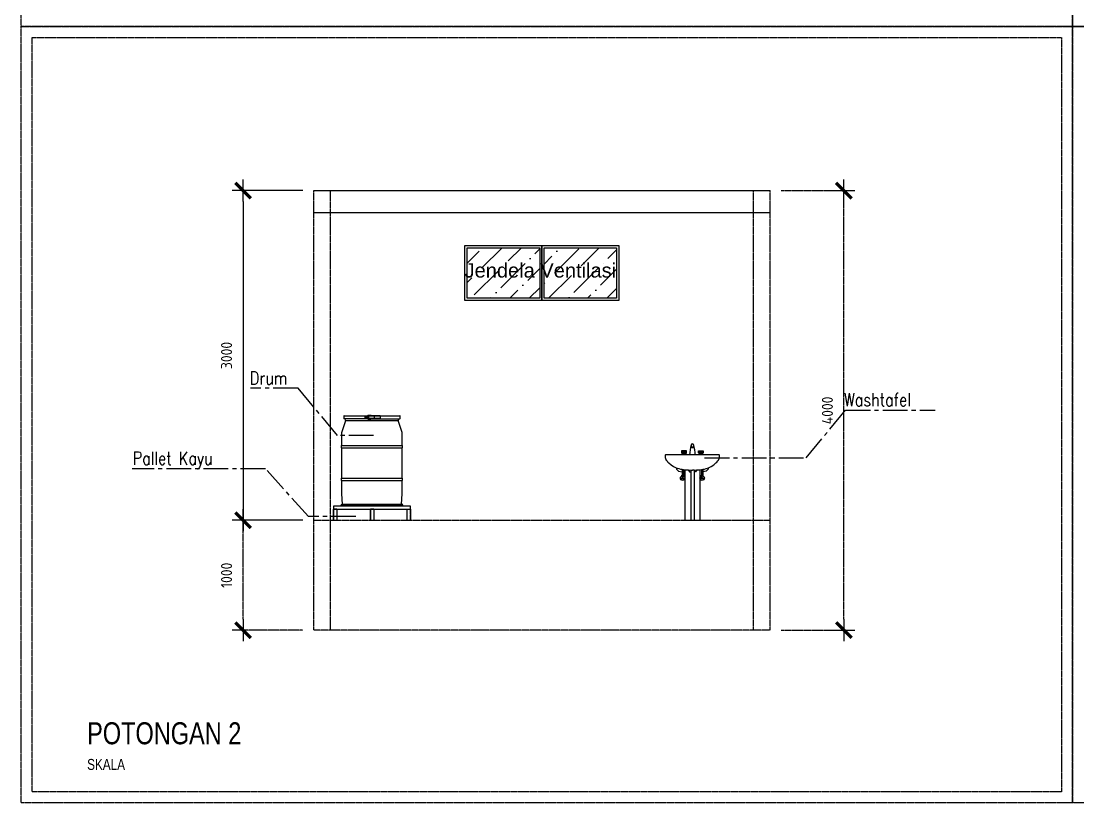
# Model space of a CAD drawing. Header units: millimetres. Extents: x 19989 to 114677, y -6335 to 49043.
# Drawn here: x 81993 to 91605, y 7841 to 14955 of the extents above; entities that cross this region are included whole.
import ezdxf

# ---------------------------------------------------------------- set-up
doc = ezdxf.new("R2010")
doc.units = ezdxf.units.MM
doc.header["$MEASUREMENT"] = 0
doc.linetypes.add('CENTER2', pattern=[1.125, 0.75, -0.125, 0.125, -0.125])
doc.layers.get('Defpoints').update_dxf_attribs({"lineweight": 0})
doc.layers.add('A-DIM', color=15, linetype='Continuous')
doc.layers.add('Edges', color=7, linetype='Continuous')
doc.styles.add('dD-RS', font='romans.shx', dxfattribs={"width": 0.8})
doc.styles.add('ISO9', font='iso9.shx')
doc.styles.get("Standard").update_dxf_attribs({"font": 'arial.ttf'})
doc.styles.add('THAI', font='', dxfattribs={"width": 0.8})
doc.styles.get('THAI').set_extended_font_data('VNI-Avo')
doc.dimstyles.new('DIM100', dxfattribs={"dimscale": 100, "dimtxt": 1, "dimasz": 1, "dimexe": 1, "dimexo": 1, "dimgap": 1, "dimtad": 1, "dimdec": 0, "dimzin": 0, "dimdsep": 46, "dimtxsty": 'ISO9', "dimblk1": 'TICK', "dimblk2": 'TICK', "dimsah": 1, "dimcen": 0.09, "dimclrd": 15, "dimclre": 15, "dimclrt": 1, "dimadec": 0, "dimazin": 0, "dimtfac": 1, "dimtdec": 0, "dimtofl": 0, "dimtmove": 2, "dimatfit": 3, "dimldrblk": 'TICK', "dimfxl": 1, "dimtolj": 1, "dimtzin": 0, "dimarcsym": 0})

# ---------------------------------------------------------------- blocks, each defined once
blk = doc.blocks.new('A$C13BE08D9')
for p, q in [((0.004, 0.82), (0, 0.817)), ((0, 0.817), (0, 0.805)), ((0, 0.805), (0.001, 0.789)), ((0.342, 0.82), (0.004, 0.82)), ((0.267, 0.872), (0.205, 0.872)), ((0.205, 0.872), (0.205, 0.847)), ((0.205, 0.847), (0.267, 0.847)), ((0.228, 0.833), (0.205, 0.847)), ((0.217, 0.84), (0.205, 0.821)), ((0.208, 0.847), (0.208, 0.872)), ((0.211, 0.847), (0.211, 0.872)), ((0.217, 0.847), (0.217, 0.872)), ((0.225, 0.847), (0.225, 0.872)), ((0.236, 0.833), (0.228, 0.833)), ((0.228, 0.833), (0.228, 0.82)), ((0.23, 0.847), (0.23, 0.872)), ((0.244, 0.833), (0.236, 0.833)), ((0.242, 0.847), (0.242, 0.872)), ((0.267, 0.847), (0.244, 0.833)), ((0.244, 0.833), (0.244, 0.82)), ((0.248, 0.847), (0.248, 0.872)), ((0.256, 0.847), (0.256, 0.872)), ((0.256, 0.84), (0.267, 0.821)), ((0.262, 0.847), (0.262, 0.872)), ((0.265, 0.847), (0.265, 0.872)), ((0.267, 0.847), (0.267, 0.872)), ((0.333, 0.913), (0.352, 0.913)), ((0.335, 0.913), (0.35, 0.913)), ((0.335, 0.908), (0.335, 0.913)), ((0.35, 0.908), (0.335, 0.908)), ((0.68, 0.82), (0.342, 0.82)), ((0.35, 0.913), (0.35, 0.908)), ((0.417, 0.872), (0.479, 0.872)), ((0.417, 0.847), (0.417, 0.872)), ((0.479, 0.847), (0.417, 0.847)), ((0.44, 0.833), (0.417, 0.847)), ((0.429, 0.84), (0.417, 0.821)), ((0.42, 0.847), (0.42, 0.872)), ((0.423, 0.847), (0.423, 0.872)), ((0.428, 0.847), (0.428, 0.872)), ((0.437, 0.847), (0.437, 0.872)), ((0.448, 0.833), (0.44, 0.833)), ((0.44, 0.833), (0.44, 0.821)), ((0.442, 0.847), (0.442, 0.872)), ((0.456, 0.833), (0.448, 0.833)), ((0.454, 0.847), (0.454, 0.872)), ((0.479, 0.847), (0.456, 0.833)), ((0.456, 0.833), (0.456, 0.821)), ((0.459, 0.847), (0.459, 0.872)), ((0.468, 0.847), (0.468, 0.872)), ((0.468, 0.84), (0.479, 0.821)), ((0.473, 0.847), (0.473, 0.872)), ((0.476, 0.847), (0.476, 0.872)), ((0.479, 0.872), (0.479, 0.847)), ((0.684, 0.817), (0.68, 0.82)), ((0.684, 0.805), (0.684, 0.817)), ((0.684, 0.789), (0.684, 0.805)), ((0.001, 0.789), (0.006, 0.775)), ((0.006, 0.775), (0.013, 0.757)), ((0.013, 0.757), (0.024, 0.745)), ((0.024, 0.745), (0.036, 0.731)), ((0.036, 0.731), (0.048, 0.72)), ((0.048, 0.72), (0.075, 0.697)), ((0.075, 0.697), (0.107, 0.676)), ((0.107, 0.676), (0.139, 0.66)), ((0.545, 0.66), (0.578, 0.676)), ((0.578, 0.676), (0.61, 0.697)), ((0.61, 0.697), (0.636, 0.72)), ((0.636, 0.72), (0.648, 0.731)), ((0.648, 0.731), (0.66, 0.745)), ((0.66, 0.745), (0.671, 0.757)), ((0.671, 0.757), (0.678, 0.775)), ((0.678, 0.775), (0.684, 0.789)), ((0.139, 0.66), (0.17, 0.65)), ((0.139, 0.66), (0.143, 0.644)), ((0.143, 0.644), (0.152, 0.632)), ((0.152, 0.632), (0.169, 0.618)), ((0.169, 0.618), (0.213, 0.61)), ((0.17, 0.65), (0.193, 0.643)), ((0.193, 0.643), (0.213, 0.64)), ((0.209, 0.556), (0.209, 0.565)), ((0.209, 0.565), (0.234, 0.565)), ((0.213, 0.64), (0.23, 0.637)), ((0.213, 0.64), (0.213, 0.565)), ((0.218, 0.538), (0.216, 0.556)), ((0.227, 0.535), (0.23, 0.556)), ((0.23, 0.637), (0.248, 0.635)), ((0.23, 0.637), (0.23, 0.565)), ((0.234, 0.565), (0.234, 0.555)), ((0.248, 0.635), (0.268, 0.632)), ((0.248, 0.635), (0.248, 0)), ((0.268, 0.632), (0.287, 0.632)), ((0.287, 0.632), (0.321, 0.63)), ((0.287, 0.632), (0.305, 0.61)), ((0.305, 0.61), (0.321, 0.61)), ((0.321, 0.63), (0.321, 0)), ((0.321, 0.63), (0.342, 0.63)), ((0.363, 0.63), (0.342, 0.63)), ((0.363, 0.63), (0.397, 0.632)), ((0.363, 0.63), (0.363, 0)), ((0.379, 0.61), (0.363, 0.61)), ((0.397, 0.632), (0.379, 0.61)), ((0.397, 0.632), (0.416, 0.632)), ((0.416, 0.632), (0.436, 0.635)), ((0.436, 0.635), (0.455, 0.637)), ((0.436, 0.635), (0.436, 0)), ((0.456, 0.53), (0.437, 0.531)), ((0.476, 0.565), (0.451, 0.565)), ((0.451, 0.565), (0.451, 0.555)), ((0.455, 0.637), (0.471, 0.64)), ((0.455, 0.637), (0.455, 0.565)), ((0.457, 0.533), (0.455, 0.556)), ((0.466, 0.538), (0.468, 0.558)), ((0.471, 0.64), (0.492, 0.643)), ((0.471, 0.64), (0.471, 0.565)), ((0.516, 0.618), (0.471, 0.61)), ((0.472, 0.531), (0.492, 0.528)), ((0.476, 0.556), (0.476, 0.565)), ((0.492, 0.643), (0.515, 0.65)), ((0.515, 0.65), (0.545, 0.66)), ((0.532, 0.632), (0.516, 0.618)), ((0.542, 0.644), (0.532, 0.632)), ((0.545, 0.66), (0.542, 0.644)), ((0.211, 0.53), (0.193, 0.521)), ((0.215, 0.522), (0.2, 0.51)), ((0.22, 0.53), (0.22, 0.53)), ((0.22, 0.53), (0.22, 0.53)), ((0.225, 0.523), (0.241, 0.512)), ((0.228, 0.529), (0.248, 0.529)), ((0.46, 0.523), (0.443, 0.513)), ((0.465, 0.53), (0.464, 0.53)), ((0.464, 0.53), (0.464, 0.53)), ((0.469, 0.522), (0.486, 0.513)), ((0.248, 0), (0.436, 0))]:
    blk.add_line(p, q)
for centre, radius in [((0.22, 0.53), 0.0286), ((0.22, 0.529), 0.00862), ((0.464, 0.53), 0.0286), ((0.464, 0.529), 0.00862)]:
    blk.add_circle(centre, radius)
for centre, radius, start, end in [((1.036, 0.779), 0.73, 166.8545, 176.779), ((0.343, 0.941), 0.017, 12.1664, 167.8336), ((0.343, 0.941), 0.017, 167.8336, 190.5869), ((0.48, 0.969), 0.157, 191.26, 200.9757), ((0.205, 0.969), 0.157, 339.0243, 348.74), ((0.343, 0.941), 0.017, 349.4131, 12.1664), ((-0.351, 0.779), 0.73, 3.221, 13.1455)]:
    blk.add_arc(centre, radius, start, end)
blk = doc.blocks.new('plastic water drum ls')
at = {"layer": 'Edges'}
for p, q in [((-10.88, 17.57), (-11.02, 17.49)), ((-11.02, 17.49), (-11.02, 16.47)), ((-10.88, 17.57), (-1.77, 17.57)), ((-2.74, 17.33), (-2.74, 17.33)), ((-2.74, 16.62), (-2.74, 17.33)), ((-1.82, 17.33), (-2.74, 17.33)), ((-1.82, 16.62), (-2.74, 16.62)), ((-2.54, 17.02), (-2.55, 16.99)), ((-2.55, 16.99), (-2.55, 16.97)), ((-2.55, 16.97), (-2.55, 16.94)), ((-2.55, 16.94), (-2.54, 16.92)), ((-2.53, 17.04), (-2.54, 17.02)), ((-2.54, 16.92), (-2.53, 16.9)), ((-2.51, 17.05), (-2.53, 17.04)), ((-2.53, 16.9), (-2.51, 16.88)), ((-2.49, 17.06), (-2.51, 17.05)), ((-2.51, 16.88), (-2.49, 16.87)), ((-2.47, 17.07), (-2.49, 17.06)), ((-2.49, 16.87), (-2.47, 16.87)), ((-2.46, 17.07), (-2.47, 17.07)), ((-2.46, 16.87), (-2.47, 16.87)), ((-2.44, 17.06), (-2.46, 17.07)), ((-2.46, 16.87), (-2.44, 16.87)), ((-2.42, 17.05), (-2.44, 17.06)), ((-2.42, 17.05), (-2.44, 17.06)), ((-2.44, 17.06), (-2.44, 17.06)), ((-2.44, 16.87), (-2.42, 16.88)), ((-2.44, 16.87), (-2.42, 16.88)), ((-2.44, 16.87), (-2.44, 16.87)), ((-2.4, 17.04), (-2.42, 17.05)), ((-2.41, 17.04), (-2.42, 17.05)), ((-2.42, 16.88), (-2.41, 16.9)), ((-2.42, 16.88), (-2.4, 16.9)), ((-2.39, 17.02), (-2.41, 17.04)), ((-2.41, 16.9), (-2.39, 16.92)), ((-2.39, 17.02), (-2.4, 17.04)), ((-2.4, 16.9), (-2.39, 16.92)), ((-2.38, 16.99), (-2.39, 17.02)), ((-2.38, 16.99), (-2.39, 17.02)), ((-2.39, 16.92), (-2.38, 16.94)), ((-2.39, 16.92), (-2.38, 16.94)), ((-2.38, 16.97), (-2.38, 16.99)), ((-2.37, 16.97), (-2.38, 16.99)), ((-2.38, 16.94), (-2.38, 16.97)), ((-2.38, 16.94), (-2.37, 16.97)), ((-2.09, 17.02), (-2.1, 16.99)), ((-2.1, 16.99), (-2.1, 16.97)), ((-2.1, 16.97), (-2.1, 16.94)), ((-2.1, 16.94), (-2.09, 16.92)), ((-2.08, 17.04), (-2.09, 17.02)), ((-2.09, 16.92), (-2.08, 16.9)), ((-2.06, 17.05), (-2.08, 17.04)), ((-2.08, 16.9), (-2.06, 16.88)), ((-2.04, 17.06), (-2.06, 17.05)), ((-2.06, 16.88), (-2.04, 16.87)), ((-2.02, 17.07), (-2.04, 17.06)), ((-2.04, 16.87), (-2.02, 16.87)), ((-2.01, 17.07), (-2.02, 17.07)), ((-2.01, 16.87), (-2.02, 16.87)), ((-2, 17.06), (-2.01, 17.07)), ((-2.01, 16.87), (-2, 16.87)), ((-1.97, 17.05), (-2, 17.06)), ((-1.99, 17.06), (-2, 17.06)), ((-2, 16.87), (-1.97, 16.88)), ((-2, 16.87), (-1.99, 16.87)), ((-1.97, 17.05), (-1.99, 17.06)), ((-1.99, 16.87), (-1.97, 16.88)), ((-1.95, 17.04), (-1.97, 17.05)), ((-1.96, 17.04), (-1.97, 17.05)), ((-1.97, 16.88), (-1.95, 16.9)), ((-1.97, 16.88), (-1.96, 16.9)), ((-1.94, 17.02), (-1.96, 17.04)), ((-1.96, 16.9), (-1.94, 16.92)), ((-1.94, 17.02), (-1.95, 17.04)), ((-1.95, 16.9), (-1.94, 16.92)), ((-1.93, 16.99), (-1.94, 17.02)), ((-1.93, 16.99), (-1.94, 17.02)), ((-1.94, 16.92), (-1.93, 16.94)), ((-1.94, 16.92), (-1.93, 16.94)), ((-1.93, 16.97), (-1.93, 16.99)), ((-1.93, 16.97), (-1.93, 16.99)), ((-1.93, 16.94), (-1.93, 16.97)), ((-1.93, 16.94), (-1.93, 16.97)), ((-1.82, 16.62), (-1.82, 17.33)), ((-1.82, 17.33), (-1.78, 17.33)), ((-1.78, 16.62), (-1.82, 16.62)), ((-1.78, 17.54), (-1.77, 17.56)), ((-1.78, 17.33), (-1.78, 17.54)), ((-1.78, 17.33), (-1.65, 17.33)), ((-1.78, 16.51), (-1.78, 16.62)), ((-1.65, 16.62), (-1.78, 16.62)), ((-1.77, 16.48), (-1.78, 16.51)), ((-1.77, 17.58), (-1.76, 17.6)), ((-1.77, 17.57), (-1.77, 17.58)), ((-1.77, 17.56), (-1.77, 17.57)), ((-1.76, 17.6), (-1.75, 17.61)), ((-1.75, 17.61), (-1.74, 17.63)), ((-1.74, 17.63), (-1.73, 17.64)), ((-1.73, 17.64), (-1.71, 17.65)), ((-1.71, 17.65), (-1.7, 17.66)), ((-1.7, 17.66), (-1.68, 17.67)), ((-1.68, 17.67), (-1.67, 17.68)), ((-1.68, 17.53), (-1.66, 17.53)), ((-1.66, 17.53), (-1.68, 17.53)), ((-1.68, 17.53), (-1.68, 17.53)), ((-1.67, 17.68), (-1.66, 17.68)), ((-1.66, 17.68), (-1.64, 17.68)), ((-1.66, 17.53), (-1.65, 17.53)), ((-1.64, 17.54), (-1.65, 17.54)), ((-1.65, 17.54), (-1.65, 17.54)), ((-1.65, 17.54), (-1.65, 17.53)), ((-1.65, 17.53), (-1.65, 17.33)), ((-1.65, 17.53), (-1.65, 17.53)), ((-1.65, 17.53), (-1.65, 17.53)), ((-1.65, 17.53), (-1.65, 17.53)), ((-1.61, 17.33), (-1.65, 17.33)), ((-1.65, 16.62), (-1.65, 16.51)), ((-1.61, 16.62), (-1.65, 16.62)), ((-1.65, 16.51), (-1.65, 16.5)), ((-1.65, 16.5), (-1.65, 16.49)), ((-1.64, 17.68), (-1.63, 17.68)), ((-1.63, 17.55), (-1.64, 17.55)), ((-1.64, 17.55), (-1.64, 17.55)), ((-1.64, 17.55), (-1.64, 17.54)), ((-1.64, 17.55), (-1.64, 17.55)), ((-0.43, 17.68), (-1.63, 17.68)), ((-1.63, 17.55), (-1.63, 17.55)), ((-1.44, 17.55), (-1.63, 17.55)), ((-1.63, 17.55), (-1.63, 17.55)), ((-1.61, 16.62), (-1.61, 17.33)), ((-1.56, 17.53), (-1.57, 17.52)), ((-1.56, 17.52), (-1.57, 17.52)), ((-1.56, 17.52), (-1.57, 17.52)), ((-1.56, 17.52), (-1.57, 17.51)), ((-1.57, 17.52), (-1.57, 17.51)), ((-1.57, 17.52), (-1.57, 17.52)), ((-1.57, 17.51), (-1.57, 17.51)), ((-1.55, 17.51), (-1.57, 17.51)), ((-1.57, 17.51), (-1.57, 17.5)), ((-1.57, 17.51), (-1.57, 17.5)), ((-1.57, 17.5), (-1.57, 17.44)), ((-1.57, 17.5), (-1.57, 17.5)), ((-1.57, 17.5), (-1.57, 17.44)), ((-1.55, 17.5), (-1.57, 17.5)), ((-1.57, 17.44), (-1.57, 17.44)), ((-1.57, 17.44), (-1.55, 17.44)), ((-1.57, 16.56), (-1.57, 16.56)), ((-1.57, 16.56), (-1.57, 16.49)), ((-1.57, 16.56), (-1.57, 16.49)), ((-1.55, 16.56), (-1.57, 16.56)), ((-1.55, 17.53), (-1.56, 17.53)), ((-1.56, 17.53), (-1.56, 17.53)), ((-1.56, 17.53), (-1.56, 17.52)), ((-1.56, 17.53), (-1.56, 17.53)), ((-1.54, 17.53), (-1.56, 17.53)), ((-1.56, 17.52), (-1.56, 17.52)), ((-1.54, 17.52), (-1.56, 17.52)), ((-1.55, 17.52), (-1.56, 17.52)), ((-1.55, 17.53), (-1.55, 17.53)), ((-1.55, 17.53), (-1.54, 17.53)), ((-1.54, 17.52), (-1.55, 17.52)), ((-1.55, 17.52), (-1.55, 17.51)), ((-1.52, 17.52), (-1.55, 17.52)), ((-1.52, 17.51), (-1.55, 17.51)), ((-1.55, 17.51), (-1.55, 17.5)), ((-1.55, 17.5), (-1.55, 17.44)), ((-1.52, 17.5), (-1.55, 17.5)), ((-1.55, 17.44), (-1.52, 17.44)), ((-1.55, 16.56), (-1.55, 16.49)), ((-1.52, 16.56), (-1.55, 16.56)), ((-1.54, 17.53), (-1.54, 17.52)), ((-1.51, 17.53), (-1.54, 17.53)), ((-1.54, 17.53), (-1.53, 17.53)), ((-1.54, 17.53), (-1.54, 17.53)), ((-1.51, 17.52), (-1.54, 17.52)), ((-1.52, 17.53), (-1.53, 17.53)), ((-1.51, 17.53), (-1.52, 17.53)), ((-1.47, 17.52), (-1.52, 17.52)), ((-1.52, 17.52), (-1.51, 17.52)), ((-1.52, 17.51), (-1.52, 17.52)), ((-1.48, 17.51), (-1.52, 17.51)), ((-1.52, 17.51), (-1.52, 17.5)), ((-1.52, 17.5), (-1.48, 17.5)), ((-1.52, 17.5), (-1.52, 17.44)), ((-1.52, 17.44), (-1.48, 17.44)), ((-1.52, 16.56), (-1.52, 16.49)), ((-1.48, 16.56), (-1.52, 16.56)), ((-1.47, 17.53), (-1.51, 17.53)), ((-1.51, 17.52), (-1.51, 17.53)), ((-1.51, 17.53), (-1.5, 17.53)), ((-1.47, 17.52), (-1.51, 17.52)), ((-1.5, 17.53), (-1.49, 17.53)), ((-1.47, 17.53), (-1.49, 17.53)), ((-1.47, 17.52), (-1.48, 17.51)), ((-1.43, 17.51), (-1.48, 17.51)), ((-1.48, 17.51), (-1.48, 17.5)), ((-1.48, 17.5), (-1.48, 17.44)), ((-1.43, 17.5), (-1.48, 17.5)), ((-1.48, 17.44), (-1.45, 17.44)), ((-1.48, 16.56), (-1.48, 16.49)), ((-1.45, 16.56), (-1.48, 16.56)), ((-1.47, 17.53), (-1.47, 17.52)), ((-1.47, 17.53), (-1.46, 17.53)), ((0.87, 17.53), (-1.47, 17.53)), ((-1.47, 17.52), (-1.47, 17.52)), ((-1.43, 17.52), (-1.47, 17.52)), ((0.87, 17.52), (-1.47, 17.52)), ((-1.46, 17.53), (-1.46, 17.54)), ((-1.46, 17.54), (-1.45, 17.54)), ((-1.2, 17.54), (-1.46, 17.54)), ((-1.42, 17.53), (-1.46, 17.53)), ((-1.46, 17.53), (-1.46, 17.53)), ((-1.45, 17.54), (-1.44, 17.54)), ((-1.45, 17.44), (-1.45, 16.56)), ((-1.45, 17.44), (-1.43, 17.44)), ((-1.43, 16.56), (-1.45, 16.56)), ((-1.44, 17.55), (-1.44, 17.55)), ((-1.44, 17.54), (-1.44, 17.55)), ((-1.44, 17.55), (-1.43, 17.55)), ((-1.42, 17.55), (-1.44, 17.55)), ((-1.43, 17.55), (-1.42, 17.55)), ((-1.43, 17.52), (-1.43, 17.51)), ((-1.43, 17.52), (0.87, 17.52)), ((-1.43, 17.51), (-1.43, 17.5)), ((-1.43, 17.51), (0.87, 17.51)), ((-1.43, 17.5), (-1.43, 17.44)), ((-1.43, 17.5), (0.87, 17.5)), ((-1.43, 17.44), (-1.43, 16.56)), ((-1.43, 16.56), (-1.43, 16.49)), ((-1.42, 17.55), (-1.41, 17.55)), ((-1.42, 17.53), (-1.42, 17.53)), ((-1.2, 17.53), (-1.42, 17.53)), ((-1.41, 17.55), (-1.4, 17.55)), ((-1.4, 17.55), (-1.39, 17.55)), ((-1.39, 17.55), (-1.37, 17.56)), ((-1.37, 17.56), (-1.36, 17.56)), ((-1.36, 17.56), (-1.35, 17.56)), ((-1.35, 17.56), (-1.34, 17.56)), ((-1.33, 17.56), (-1.34, 17.56)), ((-1.33, 17.56), (-1.32, 17.56)), ((-1.33, 17.56), (-1.33, 17.56)), ((-1.32, 17.56), (-1.32, 17.56)), ((-1.32, 17.56), (-1.32, 17.56)), ((-1.32, 17.56), (-1.31, 17.56)), ((-1.32, 17.56), (-1.32, 17.56)), ((-1.31, 17.56), (-1.3, 17.56)), ((-1.3, 17.56), (-1.28, 17.56)), ((-1.28, 17.56), (-1.27, 17.55)), ((-1.27, 17.55), (-1.26, 17.55)), ((-1.26, 17.55), (-1.25, 17.55)), ((-1.24, 17.55), (-1.25, 17.55)), ((-1.24, 17.55), (-1.23, 17.55)), ((-0.44, 17.55), (-1.24, 17.55)), ((-1.23, 17.55), (-1.22, 17.54)), ((-1.22, 17.54), (-1.21, 17.54)), ((-1.21, 17.54), (-1.2, 17.54)), ((-1.2, 17.53), (-1.2, 17.54)), ((-1.15, 17.53), (-1.2, 17.53)), ((-1.14, 17.53), (-1.15, 17.53)), ((-1.14, 17.53), (-0.86, 17.53)), ((-0.86, 17.53), (-0.86, 17.53)), ((-0.58, 17.53), (-0.86, 17.53)), ((-0.86, 17.53), (-0.47, 17.53)), ((-0.47, 17.53), (-0.58, 17.53)), ((-0.47, 17.53), (-0.42, 17.53)), ((-0.43, 17.55), (-0.44, 17.55)), ((-0.4, 17.68), (-0.43, 17.68)), ((-0.42, 17.54), (-0.43, 17.55)), ((-0.43, 17.55), (-0.43, 17.55)), ((-0.43, 17.55), (-0.43, 17.55)), ((-0.42, 17.53), (-0.42, 17.54)), ((-0.42, 17.54), (-0.42, 17.54)), ((-0.42, 17.54), (-0.42, 17.54)), ((-0.42, 17.53), (-0.42, 17.53)), ((-0.42, 17.53), (-0.42, 17.53)), ((-0.42, 17.53), (-0.42, 17.53)), ((-0.42, 17.53), (-0.29, 17.53)), ((-0.38, 17.67), (-0.4, 17.68)), ((-0.36, 17.66), (-0.38, 17.67)), ((-0.35, 17.65), (-0.36, 17.66)), ((-0.33, 17.64), (-0.35, 17.65)), ((-0.32, 17.62), (-0.33, 17.64)), ((-0.31, 17.6), (-0.32, 17.62)), ((-0.3, 17.58), (-0.31, 17.6)), ((-0.3, 17.57), (-0.3, 17.58)), ((-0.3, 17.56), (-0.3, 17.57)), ((-0.3, 17.57), (10.88, 17.57)), ((-0.29, 17.53), (-0.3, 17.56)), ((0.29, 17.53), (-0.29, 17.53)), ((0.58, 17.53), (0.29, 17.53)), ((0.86, 17.53), (0.29, 17.53)), ((0.86, 17.53), (0.58, 17.53)), ((0.86, 17.53), (0.87, 17.53)), ((0.86, 17.53), (0.87, 17.53)), ((0.87, 17.53), (0.87, 17.53)), ((0.87, 17.53), (0.87, 17.52)), ((0.87, 17.53), (0.87, 17.53)), ((0.87, 17.53), (0.87, 17.53)), ((1.36, 17.53), (0.87, 17.53)), ((0.87, 17.53), (3.22, 17.53)), ((0.87, 17.52), (0.87, 17.52)), ((0.87, 17.52), (0.87, 17.51)), ((0.87, 17.52), (3.22, 17.52)), ((0.87, 17.52), (3.23, 17.52)), ((0.87, 17.51), (0.87, 17.51)), ((0.87, 17.51), (0.87, 17.5)), ((0.87, 17.51), (3.23, 17.51)), ((0.87, 17.5), (0.87, 16.49)), ((3.23, 17.5), (0.87, 17.5)), ((1.36, 17.53), (1.37, 17.53)), ((1.86, 17.53), (1.37, 17.53)), ((1.86, 17.53), (1.86, 17.53)), ((1.86, 17.53), (2.33, 17.53)), ((2.33, 17.53), (2.34, 17.53)), ((2.34, 17.53), (2.8, 17.53)), ((2.84, 17.53), (2.8, 17.53)), ((2.8, 17.53), (2.8, 17.53)), ((2.87, 17.53), (2.84, 17.53)), ((2.91, 17.53), (2.87, 17.53)), ((2.87, 17.53), (2.87, 17.53)), ((2.94, 17.53), (2.91, 17.53)), ((2.95, 17.53), (2.94, 17.53)), ((2.95, 17.53), (2.98, 17.53)), ((3.01, 17.53), (2.98, 17.53)), ((2.98, 17.53), (2.98, 17.53)), ((3.04, 17.53), (3.01, 17.53)), ((3.05, 17.53), (3.04, 17.53)), ((3.05, 17.53), (3.08, 17.53)), ((3.12, 17.53), (3.08, 17.53)), ((3.08, 17.53), (3.08, 17.53)), ((3.15, 17.53), (3.12, 17.53)), ((3.19, 17.53), (3.15, 17.53)), ((3.15, 17.53), (3.15, 17.53)), ((3.19, 17.53), (3.2, 17.53)), ((3.2, 17.53), (3.21, 17.53)), ((3.21, 17.53), (3.21, 17.53)), ((3.21, 17.53), (3.22, 17.53)), ((3.22, 17.53), (3.22, 17.52)), ((3.22, 17.53), (3.23, 17.52)), ((3.22, 17.53), (3.22, 17.53)), ((3.22, 17.53), (3.22, 17.53)), ((3.22, 17.52), (3.23, 17.52)), ((3.22, 17.52), (3.23, 17.52)), ((3.23, 17.52), (3.24, 17.52)), ((3.23, 17.52), (3.23, 17.51)), ((3.23, 17.52), (3.23, 17.52)), ((3.23, 17.52), (3.24, 17.52)), ((3.23, 17.51), (3.23, 17.5)), ((3.23, 17.51), (3.24, 17.51)), ((3.23, 17.5), (3.24, 17.5)), ((3.23, 17.5), (3.23, 16.49)), ((3.24, 17.52), (3.24, 17.52)), ((3.24, 17.52), (3.24, 17.51)), ((3.24, 17.51), (3.24, 17.5)), ((3.24, 17.51), (3.24, 17.5)), ((3.24, 17.51), (3.24, 17.51)), ((3.24, 17.5), (3.24, 17.5)), ((3.24, 17.5), (3.24, 16.49)), ((3.24, 17.5), (3.24, 16.49)), ((11.02, 17.49), (10.88, 17.57)), ((11.02, 16.47), (11.02, 17.49)), ((-11.82, 10.97), (-10.21, 15.71)), ((-11.02, 16.47), (-10.88, 16.39)), ((-10.44, 16.39), (-10.88, 16.39)), ((-10.35, 15.91), (-10.44, 16.39)), ((-1.74, 16.39), (-10.44, 16.39)), ((-10.35, 15.71), (-10.35, 15.91)), ((-10.35, 15.71), (-10.21, 15.71)), ((-10.21, 15.71), (10.21, 15.71)), ((-1.77, 16.45), (-1.77, 16.48)), ((-1.76, 16.43), (-1.77, 16.45)), ((-1.75, 16.4), (-1.76, 16.43)), ((-1.74, 16.39), (-1.75, 16.4)), ((-1.73, 16.38), (-1.74, 16.39)), ((-1.72, 16.36), (-1.73, 16.38)), ((-1.7, 16.35), (-1.72, 16.36)), ((-1.68, 16.33), (-1.7, 16.35)), ((-1.66, 16.32), (-1.68, 16.33)), ((-1.64, 16.31), (-1.66, 16.32)), ((-1.65, 16.49), (-1.65, 16.48)), ((-1.65, 16.48), (-1.64, 16.47)), ((-1.64, 16.47), (-1.64, 16.47)), ((-1.64, 16.47), (-1.63, 16.46)), ((-1.61, 16.31), (-1.64, 16.31)), ((-1.63, 16.46), (-1.62, 16.45)), ((-1.62, 16.45), (-1.62, 16.45)), ((-1.62, 16.45), (-1.61, 16.44)), ((-1.61, 16.44), (-1.6, 16.44)), ((-1.61, 16.31), (-1.61, 16.3)), ((-1.61, 16.3), (-1.58, 16.3)), ((-1.6, 16.44), (-1.59, 16.44)), ((-1.59, 16.44), (-1.59, 16.44)), ((-1.59, 16.44), (-1.44, 16.44)), ((-1.58, 16.3), (-0.47, 16.3)), ((-1.57, 16.49), (-1.57, 16.49)), ((-1.57, 16.49), (-1.57, 16.49)), ((-1.57, 16.49), (-1.57, 16.49)), ((-1.57, 16.49), (-1.57, 16.49)), ((-1.57, 16.48), (-1.57, 16.49)), ((-1.56, 16.48), (-1.57, 16.49)), ((-1.55, 16.49), (-1.57, 16.49)), ((-1.55, 16.49), (-1.57, 16.49)), ((-1.56, 16.48), (-1.57, 16.48)), ((-1.56, 16.48), (-1.57, 16.48)), ((-1.57, 16.48), (-1.57, 16.48)), ((-1.56, 16.47), (-1.57, 16.48)), ((-1.56, 16.48), (-1.56, 16.48)), ((-1.56, 16.47), (-1.56, 16.48)), ((-1.55, 16.48), (-1.56, 16.48)), ((-1.54, 16.48), (-1.56, 16.48)), ((-1.56, 16.47), (-1.56, 16.47)), ((-1.55, 16.47), (-1.56, 16.47)), ((-1.56, 16.47), (-1.56, 16.47)), ((-1.54, 16.47), (-1.56, 16.47)), ((-1.55, 16.49), (-1.52, 16.49)), ((-1.55, 16.49), (-1.55, 16.49)), ((-1.55, 16.49), (-1.55, 16.48)), ((-1.52, 16.49), (-1.55, 16.49)), ((-1.55, 16.48), (-1.54, 16.48)), ((-1.52, 16.48), (-1.55, 16.48)), ((-1.55, 16.47), (-1.55, 16.47)), ((-1.55, 16.47), (-1.55, 16.47)), ((-1.55, 16.47), (-1.54, 16.47)), ((-1.54, 16.48), (-1.54, 16.47)), ((-1.51, 16.48), (-1.54, 16.48)), ((-1.51, 16.47), (-1.54, 16.47)), ((-1.54, 16.47), (-1.53, 16.47)), ((-1.53, 16.47), (-1.51, 16.47)), ((-1.52, 16.49), (-1.52, 16.49)), ((-1.52, 16.49), (-1.48, 16.49)), ((-1.52, 16.48), (-1.52, 16.49)), ((-1.48, 16.49), (-1.52, 16.49)), ((-1.51, 16.48), (-1.52, 16.48)), ((-1.47, 16.48), (-1.52, 16.48)), ((-1.51, 16.47), (-1.51, 16.48)), ((-1.47, 16.48), (-1.51, 16.48)), ((-1.47, 16.47), (-1.51, 16.47)), ((-1.51, 16.47), (-1.5, 16.47)), ((-1.5, 16.47), (-1.47, 16.47)), ((-1.48, 16.49), (-1.48, 16.49)), ((-1.43, 16.49), (-1.48, 16.49)), ((-1.43, 16.49), (-1.48, 16.49)), ((-1.47, 16.48), (-1.48, 16.49)), ((-1.43, 16.48), (-1.47, 16.48)), ((-1.47, 16.48), (-1.47, 16.48)), ((-1.47, 16.47), (-1.47, 16.48)), ((-1.47, 16.48), (0.87, 16.48)), ((-1.47, 16.47), (-1.46, 16.47)), ((0.87, 16.47), (-1.47, 16.47)), ((-1.46, 16.47), (-1.46, 16.46)), ((-1.46, 16.47), (-1.46, 16.47)), ((-1.46, 16.47), (-1.45, 16.47)), ((-1.46, 16.46), (-1.45, 16.46)), ((-1.2, 16.46), (-1.46, 16.46)), ((-1.45, 16.47), (-1.44, 16.47)), ((-1.45, 16.46), (-1.44, 16.44)), ((-1.45, 16.46), (-1.45, 16.46)), ((-1.45, 16.46), (-1.44, 16.45)), ((-1.42, 16.47), (-1.44, 16.47)), ((-1.44, 16.45), (-1.43, 16.45)), ((-1.44, 16.44), (-0.48, 16.44)), ((-1.43, 16.49), (-1.43, 16.49)), ((-1.43, 16.49), (-1.43, 16.48)), ((-1.43, 16.49), (0.87, 16.49)), ((0.87, 16.49), (-1.43, 16.49)), ((-1.43, 16.48), (0.87, 16.48)), ((-1.43, 16.45), (-1.42, 16.45)), ((-1.42, 16.47), (-1.41, 16.47)), ((-1.42, 16.47), (-1.42, 16.47)), ((-1.42, 16.45), (-1.41, 16.45)), ((-1.41, 16.47), (-1.4, 16.47)), ((-1.41, 16.45), (-1.4, 16.44)), ((-1.4, 16.47), (-1.33, 16.47)), ((-1.4, 16.44), (-1.39, 16.44)), ((-1.39, 16.44), (-1.37, 16.44)), ((-1.37, 16.44), (-1.36, 16.44)), ((-1.36, 16.44), (-1.35, 16.44)), ((-1.35, 16.44), (-1.34, 16.44)), ((-1.33, 16.44), (-1.34, 16.44)), ((-1.33, 16.47), (-1.33, 16.47)), ((-1.33, 16.47), (-1.3, 16.47)), ((-1.33, 16.44), (-1.32, 16.44)), ((-1.33, 16.44), (-1.33, 16.44)), ((-1.32, 16.44), (-1.32, 16.44)), ((-1.32, 16.44), (-1.32, 16.44)), ((-1.32, 16.44), (-1.31, 16.44)), ((-1.32, 16.44), (-1.32, 16.44)), ((-1.31, 16.44), (-1.3, 16.44)), ((-1.3, 16.47), (-1.26, 16.47)), ((-1.3, 16.44), (-1.28, 16.44)), ((-1.28, 16.44), (-1.27, 16.44)), ((-1.27, 16.44), (-1.26, 16.44)), ((-1.25, 16.47), (-1.26, 16.47)), ((-1.26, 16.44), (-1.25, 16.45)), ((-1.25, 16.47), (-1.21, 16.47)), ((-1.25, 16.45), (-1.24, 16.45)), ((-1.24, 16.45), (-1.23, 16.45)), ((-1.23, 16.45), (-1.22, 16.45)), ((-1.22, 16.45), (-1.21, 16.46)), ((-1.21, 16.47), (-1.21, 16.47)), ((-1.21, 16.47), (-1.2, 16.47)), ((-1.21, 16.46), (-1.2, 16.46)), ((-1.2, 16.47), (-1.2, 16.46)), ((-1.2, 16.47), (-1.15, 16.47)), ((-1.14, 16.47), (-1.15, 16.47)), ((-1.14, 16.47), (-1.03, 16.47)), ((-0.86, 16.47), (-1.03, 16.47)), ((-0.86, 16.47), (-0.76, 16.47)), ((-0.86, 16.47), (-0.86, 16.47)), ((-0.58, 16.47), (-0.76, 16.47)), ((-0.76, 16.47), (-0.49, 16.47)), ((-0.49, 16.47), (-0.58, 16.47)), ((-0.49, 16.47), (-0.43, 16.47)), ((-0.48, 16.44), (-0.47, 16.44)), ((-0.47, 16.44), (-0.46, 16.44)), ((-0.47, 16.3), (-0.45, 16.3)), ((-0.46, 16.44), (-0.45, 16.44)), ((-0.45, 16.44), (-0.45, 16.45)), ((-0.45, 16.45), (-0.44, 16.45)), ((-0.45, 16.3), (-0.42, 16.31)), ((-0.44, 16.45), (-0.43, 16.46)), ((-0.43, 16.46), (-0.43, 16.47)), ((-0.43, 16.47), (-0.43, 16.47)), ((-0.43, 16.47), (-0.3, 16.47)), ((-0.42, 16.31), (-0.4, 16.32)), ((-0.4, 16.32), (-0.38, 16.33)), ((-0.38, 16.33), (-0.36, 16.35)), ((-0.36, 16.35), (-0.34, 16.36)), ((-0.34, 16.36), (-0.33, 16.38)), ((-0.33, 16.38), (-0.32, 16.39)), ((-0.32, 16.41), (-0.3, 16.43)), ((-0.32, 16.39), (-0.32, 16.41)), ((-0.32, 16.39), (10.44, 16.39)), ((-0.3, 16.46), (-0.3, 16.47)), ((-0.3, 16.47), (0.33, 16.47)), ((-0.3, 16.43), (-0.3, 16.46)), ((0.58, 16.47), (0.33, 16.47)), ((0.33, 16.47), (0.58, 16.47)), ((0.58, 16.47), (0.58, 16.47)), ((0.86, 16.47), (0.58, 16.47)), ((0.86, 16.47), (0.87, 16.47)), ((0.86, 16.47), (0.87, 16.47)), ((0.87, 16.49), (0.87, 16.49)), ((0.87, 16.48), (0.87, 16.49)), ((3.23, 16.49), (0.87, 16.49)), ((3.23, 16.49), (0.87, 16.49)), ((0.87, 16.48), (0.87, 16.48)), ((0.87, 16.47), (0.87, 16.48)), ((0.87, 16.48), (0.87, 16.48)), ((3.22, 16.48), (0.87, 16.48)), ((3.23, 16.48), (0.87, 16.48)), ((0.87, 16.47), (0.87, 16.47)), ((0.87, 16.47), (0.87, 16.47)), ((0.87, 16.47), (0.87, 16.47)), ((0.87, 16.47), (0.87, 16.47)), ((0.87, 16.47), (1.36, 16.47)), ((3.22, 16.47), (0.87, 16.47)), ((1.36, 16.47), (1.37, 16.47)), ((1.82, 16.47), (1.37, 16.47)), ((1.82, 16.47), (1.86, 16.47)), ((2.3, 16.47), (1.86, 16.47)), ((1.86, 16.47), (1.86, 16.47)), ((2.3, 16.47), (2.33, 16.47)), ((2.33, 16.47), (2.34, 16.47)), ((2.34, 16.47), (2.8, 16.47)), ((2.8, 16.47), (2.8, 16.47)), ((2.81, 16.47), (2.8, 16.47)), ((2.81, 16.47), (2.83, 16.47)), ((2.83, 16.47), (2.84, 16.47)), ((2.87, 16.47), (2.84, 16.47)), ((2.91, 16.47), (2.87, 16.47)), ((2.94, 16.47), (2.91, 16.47)), ((2.91, 16.47), (2.91, 16.47)), ((2.95, 16.47), (2.94, 16.47)), ((2.97, 16.47), (2.95, 16.47)), ((2.97, 16.47), (2.98, 16.47)), ((2.98, 16.47), (3.01, 16.47)), ((3.01, 16.47), (3.01, 16.47)), ((3.01, 16.47), (3.04, 16.47)), ((3.01, 16.47), (3.01, 16.47)), ((3.05, 16.47), (3.04, 16.47)), ((3.07, 16.47), (3.05, 16.47)), ((3.08, 16.47), (3.07, 16.47)), ((3.11, 16.47), (3.08, 16.47)), ((3.12, 16.47), (3.11, 16.47)), ((3.12, 16.47), (3.13, 16.47)), ((3.13, 16.47), (3.15, 16.47)), ((3.16, 16.47), (3.15, 16.47)), ((3.15, 16.47), (3.15, 16.47)), ((3.16, 16.47), (3.18, 16.47)), ((3.18, 16.47), (3.19, 16.47)), ((3.19, 16.47), (3.19, 16.47)), ((3.21, 16.47), (3.19, 16.47)), ((3.21, 16.47), (3.21, 16.47)), ((3.21, 16.47), (3.22, 16.47)), ((3.22, 16.48), (3.23, 16.48)), ((3.22, 16.48), (3.23, 16.48)), ((3.22, 16.47), (3.22, 16.48)), ((3.22, 16.47), (3.23, 16.48)), ((3.22, 16.47), (3.22, 16.47)), ((3.22, 16.47), (3.22, 16.47)), ((3.23, 16.49), (3.24, 16.49)), ((3.23, 16.49), (3.23, 16.49)), ((3.23, 16.48), (3.23, 16.49)), ((3.23, 16.49), (3.24, 16.49)), ((3.23, 16.48), (3.24, 16.48)), ((3.23, 16.48), (3.23, 16.48)), ((3.23, 16.48), (3.24, 16.48)), ((3.24, 16.49), (3.24, 16.49)), ((3.24, 16.49), (3.24, 16.49)), ((3.24, 16.49), (3.24, 16.49)), ((3.24, 16.49), (3.24, 16.49)), ((3.24, 16.48), (3.24, 16.49)), ((3.24, 16.48), (3.24, 16.48)), ((10.21, 15.71), (10.35, 15.71)), ((11.82, 10.97), (10.21, 15.71)), ((10.35, 15.91), (10.44, 16.39)), ((10.35, 15.71), (10.35, 15.91)), ((10.44, 16.39), (10.88, 16.39)), ((10.88, 16.39), (11.02, 16.47)), ((-11.82, 5.94), (-11.82, 10.97)), ((11.82, 5.94), (11.82, 10.97)), ((-11.87, 5.02), (-11.87, 5.94)), ((-11.82, 5.94), (-11.87, 5.94)), ((-11.87, 5.02), (-11.82, 5.02)), ((-11.82, 5.94), (11.82, 5.94)), ((-11.82, -6.85), (-11.82, 5.02)), ((-11.82, 5.02), (11.82, 5.02)), ((11.87, 5.94), (11.82, 5.94)), ((11.82, 5.02), (11.87, 5.02)), ((11.82, -6.85), (11.82, 5.02)), ((11.87, 5.02), (11.87, 5.94)), ((-11.87, -7.77), (-11.87, -6.85)), ((-11.82, -6.85), (-11.87, -6.85)), ((-11.87, -7.77), (-11.82, -7.77)), ((-11.82, -6.85), (11.82, -6.85)), ((-11.82, -11.35), (-11.82, -7.77)), ((-11.82, -7.77), (11.82, -7.77)), ((11.87, -6.85), (11.82, -6.85)), ((11.82, -7.77), (11.87, -7.77)), ((11.82, -11.35), (11.82, -7.77)), ((11.87, -7.77), (11.87, -6.85)), ((-11.81, -11.9), (-11.82, -11.35)), ((-11.78, -12.44), (-11.81, -11.9)), ((11.78, -12.44), (11.81, -11.9)), ((11.81, -11.9), (11.82, -11.35)), ((-11.74, -12.98), (-11.78, -12.44)), ((-11.48, -16.92), (-11.74, -12.98)), ((11.48, -16.92), (11.74, -12.98)), ((11.74, -12.98), (11.78, -12.44)), ((-12.08, -17.68), (-12.08, -17.28)), ((-11.88, -17.28), (-12.08, -17.28)), ((12.08, -17.68), (-12.08, -17.68)), ((-11.88, -17.28), (-11.78, -16.92)), ((-11.88, -17.28), (11.88, -17.28)), ((-11.48, -16.92), (-11.78, -16.92)), ((-11.48, -16.92), (11.48, -16.92)), ((11.78, -16.92), (11.48, -16.92)), ((11.88, -17.28), (11.78, -16.92)), ((12.08, -17.28), (11.88, -17.28)), ((12.08, -17.68), (12.08, -17.28))]:
    blk.add_line(p, q, dxfattribs=at)
blk = doc.blocks.new('TICK')
at = {"color": 2}
blk.add_line((-1, 0), (1, 0), dxfattribs=at)
at = {"color": 2, "const_width": 0.3, "flags": 128}
blk.add_lwpolyline([(-0.707, -0.707), (0.707, 0.707)], dxfattribs=at)
blk = doc.blocks.new('*D23')
at = {"layer": 'A-DIM', "color": 15, "lineweight": -2, "transparency": 16777216}
for p, q in [((84554.8, 13412.4), (83911.4, 13412.4)), ((84011.4, 13312.4), (84011.4, 10512.4)), ((84554.8, 10412.4), (83911.4, 10412.4))]:
    blk.add_line(p, q, dxfattribs=at)
at = {"layer": 'Defpoints', "color": 0, "transparency": 16777216}
for p in [(84654.8, 13412.4), (84011.4, 10412.4), (84654.8, 10412.4)]:
    blk.add_point(p, dxfattribs=at)
at = {"layer": 'A-DIM', "color": 15, "lineweight": -2, "transparency": 16777216, "xscale": 100, "yscale": 100, "zscale": 100}
for p, rotation in [((84011.4, 13412.4), 90), ((84011.4, 10412.4), 270)]:
    blk.add_blockref('TICK', p, dxfattribs=dict(at, rotation=rotation))
at = {"layer": 'A-DIM', "color": 1, "transparency": 16777216, "insert": (83861.4, 11912.4), "char_height": 100, "attachment_point": 5, "rotation": 90, "style": 'ISO9'}
blk.add_mtext('\\A1;3000', dxfattribs=at)
blk = doc.blocks.new('*D24')
at = {"color": 15, "linetype": 'CENTER2', "lineweight": -2, "transparency": 16777216}
for p, q in [((88904.8, 13412.4), (89576.6, 13412.4)), ((89476.6, 9512.4), (89476.6, 13312.4)), ((88904.8, 9412.4), (89576.6, 9412.4))]:
    blk.add_line(p, q, dxfattribs=at)
at = {"layer": 'Defpoints', "color": 0, "linetype": 'CENTER2', "transparency": 16777216}
for p in [(88804.8, 13412.4), (89476.6, 13412.4), (88804.8, 9412.4)]:
    blk.add_point(p, dxfattribs=at)
at = {"color": 15, "linetype": 'CENTER2', "lineweight": -2, "transparency": 16777216, "xscale": 100, "yscale": 100, "zscale": 100}
for p, rotation in [((89476.6, 13412.4), 90), ((89476.6, 9412.4), 270)]:
    blk.add_blockref('TICK', p, dxfattribs=dict(at, rotation=rotation))
at = {"color": 1, "linetype": 'CENTER2', "transparency": 16777216, "insert": (89326.6, 11412.4), "char_height": 100, "attachment_point": 5, "rotation": 90, "style": 'ISO9'}
blk.add_mtext('\\A1;4000', dxfattribs=at)
blk = doc.blocks.new('*D26')
at = {"color": 15, "linetype": 'CENTER2', "lineweight": -2, "transparency": 16777216}
for p, q in [((84554.8, 10412.4), (83911.4, 10412.4)), ((84011.4, 9512.4), (84011.4, 10312.4)), ((84554.8, 9412.4), (83911.4, 9412.4))]:
    blk.add_line(p, q, dxfattribs=at)
at = {"layer": 'Defpoints', "color": 0, "linetype": 'CENTER2', "transparency": 16777216}
for p in [(84011.4, 10412.4), (84654.8, 10412.4), (84654.8, 9412.4)]:
    blk.add_point(p, dxfattribs=at)
at = {"color": 15, "linetype": 'CENTER2', "lineweight": -2, "transparency": 16777216, "xscale": 100, "yscale": 100, "zscale": 100}
for p, rotation in [((84011.4, 10412.4), 90), ((84011.4, 9412.4), 270)]:
    blk.add_blockref('TICK', p, dxfattribs=dict(at, rotation=rotation))
at = {"color": 1, "linetype": 'CENTER2', "transparency": 16777216, "insert": (83861.4, 9912.4), "char_height": 100, "attachment_point": 5, "rotation": 90, "style": 'ISO9'}
blk.add_mtext('\\A1;1000', dxfattribs=at)

msp = doc.modelspace()

# ---------------------------------------------------------------- hatches: boundary and pattern name
at = {"linetype": 'CENTER2'}
h = msp.add_hatch(dxfattribs=at)
h.set_pattern_fill('ANSI36', color=256, scale=1000)
h.set_pattern_definition([(45, (68.35, 1369.99), (66.29126, 243.06796), [312.5, -62.5, 0, -62.5])])
h.paths.add_polyline_path([(87409.8, 12892.4), (86749.8, 12892.4), (86749.8, 12432.4), (87409.8, 12432.4)])
h.paths.add_polyline_path([(86709.8, 12892.4), (86049.8, 12892.4), (86049.8, 12432.4), (86709.8, 12432.4)])

# ---------------------------------------------------------------- linework, layer by layer
for points in [[(81993.4, 23468), (91554.6, 23468), (91554.6, 14904.7), (81993.4, 14904.7)], [(91554.6, 23468), (101115.7, 23468), (101115.7, 14904.7), (91554.6, 14904.7)], [(81993.4, 14904.7), (91554.6, 14904.7), (91554.6, 7841.3), (81993.4, 7841.3)], [(91554.6, 14904.7), (101115.7, 14904.7), (101115.7, 7841.3), (91554.6, 7841.3)], [(82093.4, 14804.7), (91454.6, 14804.7), (91454.6, 7941.3), (82093.4, 7941.3)]]:
    msp.add_lwpolyline(points, close=True, dxfattribs=at)
for points in [[(84654.8, 13412.4), (88804.8, 13412.4)], [(84654.8, 13212.4), (88804.8, 13212.4)], [(86029.8, 12912.4), (86729.8, 12912.4), (86729.8, 12412.4), (86029.8, 12412.4), (86029.8, 12912.4)], [(86729.8, 12912.4), (87429.8, 12912.4), (87429.8, 12412.4), (86729.8, 12412.4), (86729.8, 12912.4)], [(84834.8, 10542.4), (84834.8, 10512.4)], [(84834.8, 10542.4), (84834.8, 10512.4), (85534.8, 10512.4), (85534.8, 10542.4), (84834.8, 10542.4)], [(84834.8, 10512.4), (85534.8, 10512.4)], [(84834.8, 10512.4), (84834.8, 10412.4)], [(84834.8, 10412.4), (84834.8, 10512.4)], [(84864.8, 10512.4), (84834.8, 10512.4)], [(84864.8, 10512.4), (84864.8, 10412.4)], [(85169.8, 10512.4), (85169.8, 10412.4)], [(85169.8, 10412.4), (85169.8, 10512.4)], [(85199.8, 10512.4), (85169.8, 10512.4)], [(85199.8, 10512.4), (85199.8, 10412.4)], [(85504.8, 10412.4), (85504.8, 10512.4)], [(85534.8, 10512.4), (85534.8, 10412.4)], [(85534.8, 10512.4), (85534.8, 10412.4)], [(84834.8, 10412.4), (84864.8, 10412.4)], [(85169.8, 10412.4), (85199.8, 10412.4)], [(85504.8, 10412.4), (85534.8, 10412.4)]]:
    msp.add_lwpolyline(points)
for points in [[(84654.8, 9412.4), (84654.8, 13412.4)], [(84804.8, 13412.4), (84804.8, 9412.4)], [(88654.8, 9412.4), (88654.8, 13412.4)], [(88804.8, 9412.4), (88804.8, 13412.4)], [(87329.8, 12912.4), (87429.8, 12912.4)], [(85534.8, 10412.4), (85534.8, 10542.4)], [(84654.8, 10412.4), (88804.8, 10412.4)], [(88804.8, 9412.4), (84654.8, 9412.4)]]:
    msp.add_lwpolyline(points, dxfattribs=at)
for points in [[(86049.8, 12892.4), (86709.8, 12892.4), (86709.8, 12432.4), (86049.8, 12432.4)], [(86749.8, 12892.4), (87409.8, 12892.4), (87409.8, 12432.4), (86749.8, 12432.4)]]:
    msp.add_lwpolyline(points, close=True)
at = {"color": 116, "linetype": 'CENTER2', "ltscale": 300, "true_color": 0x136734}
for points in [[(85198.9, 11183), (84870.3, 11183), (84511.9, 11616), (84079.8, 11616)], [(88209.6, 10981.3), (89133.7, 10981.3), (89492.1, 11414.3), (90307.6, 11414.3)], [(85038.4, 10448.3), (84607.7, 10448.3), (84214.8, 10881.3), (83002.3, 10881.3)]]:
    msp.add_lwpolyline(points, dxfattribs=at)

# ---------------------------------------------------------------- block references
at = {"xscale": 23.29904138101032, "yscale": 23.29904138101032, "zscale": 23.29904138101032}
msp.add_blockref('plastic water drum ls', (85184.8, 10954.4), dxfattribs=at)
at = {"color": 7, "xscale": 724.9691585583328, "yscale": 724.9691585583328, "zscale": 724.9691585583328}
msp.add_blockref('A$C13BE08D9', (87850.6, 10412.4), dxfattribs=at)

# ---------------------------------------------------------------- texts
at = {"color": 3}
msp.add_text('Jendela Ventilasi', height=130.51, dxfattribs=at).set_placement((86026.6, 12621.3))
at = {"color": 3, "style": 'dD-RS', "width": 0.8}
for s, p in [('Drum', (84073.6, 11647.3)), ('Washtafel', (89476.6, 11450)), ('Pallet Kayu', (83008.1, 10917))]:
    msp.add_text(s, height=120, dxfattribs=at).set_placement(p)
at = {"linetype": 'CENTER2', "insert": (82593.5, 8574.7), "char_height": 200, "attachment_point": 1, "style": 'THAI'}
msp.add_mtext_dynamic_manual_height_columns('POTONGAN 2\\P{\\H0.5x;SKALA}', width=7448.993, gutter_width=4040.3, heights=[0], dxfattribs=at)

# ---------------------------------------------------------------- dimensions: what is measured, and where the dimension line sits
at = {"linetype": 'CENTER2'}
for base, p1, p2, picture, middle in [((89476.6, 13412.4), (88804.8, 9412.4), (88804.8, 13412.4), '*D24', (89326.6, 11412.4)), ((84011.4, 10412.4), (84654.8, 9412.4), (84654.8, 10412.4), '*D26', (83861.4, 9912.4))]:
    dim = msp.add_linear_dim(base=base, p1=p1, p2=p2, angle=90, dimstyle='DIM100', dxfattribs=at)
    dim.commit()
    dim.dimension.update_dxf_attribs({"geometry": picture, "text_midpoint": middle})
at = {"layer": 'A-DIM'}
dim = msp.add_linear_dim(base=(84011.4, 10412.4), p1=(84654.8, 13412.4), p2=(84654.8, 10412.4), angle=90, dimstyle='DIM100', override={"dimtxt": 1}, dxfattribs=at)
dim.commit()
dim.dimension.update_dxf_attribs({"geometry": '*D23', "text_midpoint": (83861.4, 11912.4)})

doc.saveas('drawing.dxf')
